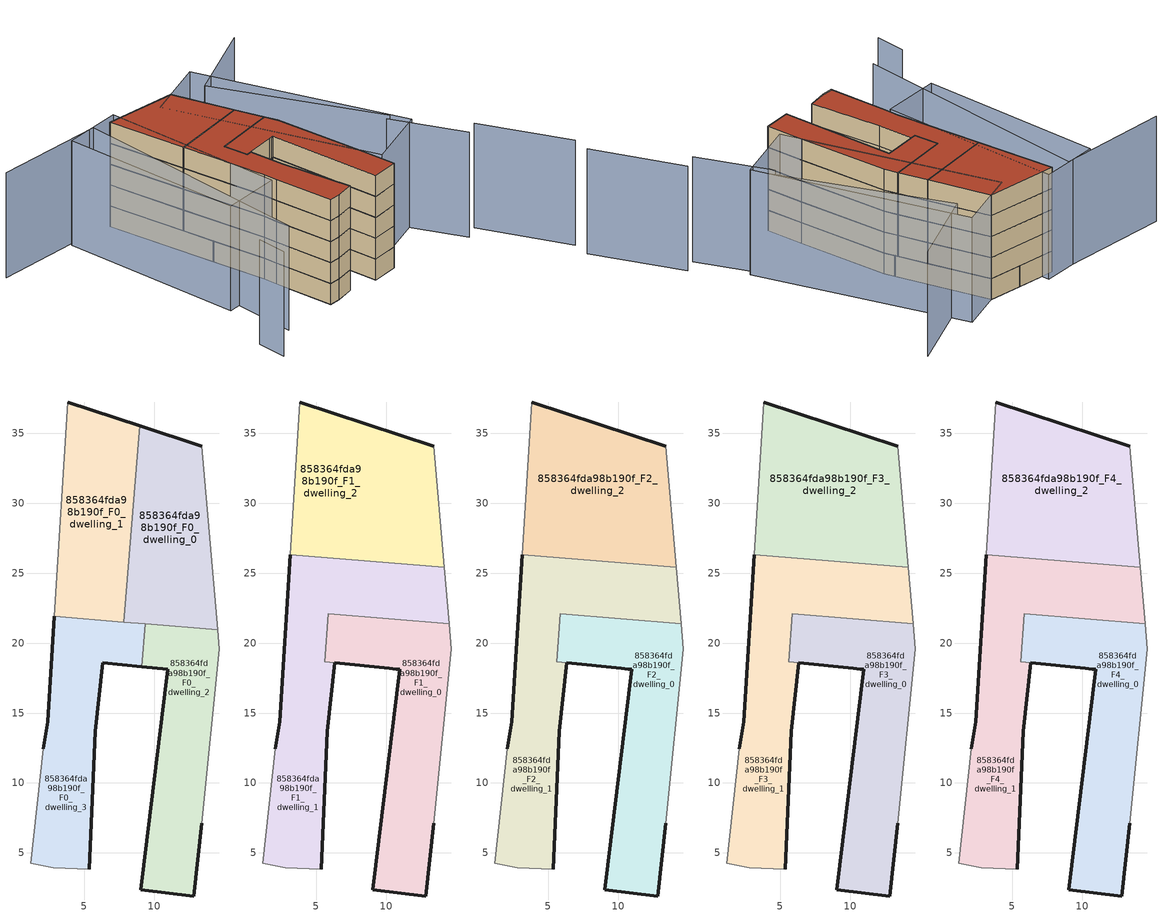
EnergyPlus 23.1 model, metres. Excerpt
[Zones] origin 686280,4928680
858364fda98b190f_F0_dwelling_0
 floor ground (EU_floor_Construction): 14.55,20.97 13.43,34.08 8.97,35.55 7.85,21.51 z0
 wall outside (EU_wall_Construction): 8.97,35.55 13.43,34.08 z0:3
 wall to 858364fda98b190f_F0_dwelling_1 (EU_wall_Construction): 7.85,21.51 8.97,35.55 z0:3
 wall adiabatic (EU_wall_Construction): 13.43,34.08 14.55,20.97 z0:3
 wall to 858364fda98b190f_F0_dwelling_2 (EU_wall_Construction): 14.55,20.97 9.38,21.39 z0:3
 wall to 858364fda98b190f_F0_dwelling_3 (EU_wall_Construction): 9.38,21.39 7.85,21.51 z0:3
858364fda98b190f_F0_dwelling_1
 floor ground (EU_floor_Construction): 7.85,21.51 8.97,35.55 3.82,37.25 2.86,21.91 z0
 wall outside (EU_wall_Construction): 3.82,37.25 8.97,35.55 z0:3
 wall adiabatic (EU_wall_Construction): 2.86,21.91 3.82,37.25 z0:3
 wall to 858364fda98b190f_F0_dwelling_3 (EU_wall_Construction): 7.85,21.51 2.86,21.91 z0:3
 ceiling adiabatic (EU_roof_Construction): 7.89,21.93 7.85,21.51 5.84,21.67 5.88,22.09 z3
858364fda98b190f_F0_dwelling_2
 floor ground (EU_floor_Construction): 12.83,1.91 13.43,7.11 14.67,19.56 14.55,20.97 9.38,21.39 9.13,18.31 10.98,18.12 9.05,2.35 z0
 wall outside (EU_wall_Construction): 13.43,7.11 12.83,1.91 9.05,2.35 10.98,18.12 9.13,18.31 z0:3
 wall to 858364fda98b190f_F0_dwelling_3 (EU_wall_Construction): 9.13,18.31 9.38,21.39 z0:3
 wall adiabatic (EU_wall_Construction): 14.55,20.97 14.67,19.56 13.43,7.11 z0:3
858364fda98b190f_F0_dwelling_3
 floor ground (EU_floor_Construction): 5.36,3.84 5.8,13.71 6.33,18.59 9.13,18.31 9.38,21.39 2.86,21.91 2.39,14.39 2.09,12.45 1.18,4.26 2.78,3.94 z0
 wall outside (EU_wall_Construction): 2.09,12.45 2.39,14.39 2.86,21.91 / 9.13,18.31 6.33,18.59 5.8,13.71 5.36,3.84 z0:3
 wall adiabatic (EU_wall_Construction): 5.36,3.84 2.78,3.94 1.18,4.26 2.09,12.45 z0:3
858364fda98b190f_F1_dwelling_0
 floor to 858364fda98b190f_F0_dwelling_2 (EU_floor_Construction): 12.83,1.91 13.43,7.11 14.67,19.56 14.55,20.97 9.38,21.39 9.13,18.31 10.22,18.2 10.74,18.14 10.98,18.12 9.05,2.35 z3
 floor to 858364fda98b190f_F0_dwelling_3 (EU_floor_Construction): 9.13,18.31 9.38,21.39 5.84,21.67 5.6,18.67 z3
 floor to 858364fda98b190f_F0_dwelling_0 (EU_floor_Construction): 14.55,20.97 14.51,21.4 7.89,21.93 7.85,21.51 z3
 floor adiabatic (EU_floor_Construction): 14.51,21.4 5.88,22.09 5.6,18.67 5.84,21.67 7.85,21.51 7.89,21.93 z3
 wall outside (EU_wall_Construction): 13.43,7.11 12.83,1.91 9.05,2.35 10.98,18.12 10.74,18.14 z3:6; 10.74,18.14,6 10.74,18.14,3 10.23,18.2,3 10.22,18.2,6
 wall adiabatic (EU_wall_Construction): 14.51,21.4 14.67,19.56 13.43,7.11 z3:6
 wall to 858364fda98b190f_F1_dwelling_1 (EU_wall_Construction): 10.22,18.2 5.6,18.67 5.88,22.09 14.51,21.4 z3:6; 10.22,18.2,6 10.23,18.2,3 10.22,18.2,3
858364fda98b190f_F1_dwelling_1
 floor to 858364fda98b190f_F0_dwelling_1 (EU_floor_Construction): 7.89,21.93 8.2,25.92 3.13,26.33 2.86,21.91 5.84,21.67 5.88,22.09 z3
 floor to 858364fda98b190f_F0_dwelling_3 (EU_floor_Construction): 5.36,3.84 5.8,13.71 6.33,18.59 9.13,18.31 5.6,18.67 5.84,21.67 2.86,21.91 2.39,14.39 2.09,12.45 1.18,4.26 2.78,3.94 z3
 floor to 858364fda98b190f_F0_dwelling_0 (EU_floor_Construction): 14.51,21.4 14.16,25.45 8.2,25.92 7.89,21.93 z3
 wall outside (EU_wall_Construction): 2.09,12.45 2.39,14.39 3.13,26.33 / 10.22,18.2 6.33,18.59 5.8,13.71 5.36,3.84 z3:6; 10.22,18.2,6 10.23,18.2,3 10.22,18.2,3
 wall adiabatic (EU_wall_Construction): 5.36,3.84 2.78,3.94 1.18,4.26 2.09,12.45 / 14.16,25.45 14.51,21.4 z3:6
 wall to 858364fda98b190f_F1_dwelling_2 (EU_wall_Construction): 3.13,26.33 14.16,25.45 z3:6
858364fda98b190f_F1_dwelling_2
 floor to 858364fda98b190f_F0_dwelling_0 (EU_floor_Construction): 14.16,25.45 13.43,34.08 8.97,35.55 8.2,25.92 z3
 floor to 858364fda98b190f_F0_dwelling_1 (EU_floor_Construction): 8.2,25.92 8.97,35.55 3.82,37.25 3.13,26.33 z3
 wall outside (EU_wall_Construction): 3.82,37.25 13.43,34.08 z3:6
 wall adiabatic (EU_wall_Construction): 3.13,26.33 3.82,37.25 / 13.43,34.08 14.16,25.45 z3:6
858364fda98b190f_F2_dwelling_0
 floor to 858364fda98b190f_F1_dwelling_0 (EU_floor_Construction): 12.83,1.91 13.43,7.11 14.67,19.56 14.51,21.4 5.88,22.09 5.6,18.67 10.22,18.2 10.74,18.14 10.98,18.12 9.05,2.35 z6
 wall outside (EU_wall_Construction): 13.43,7.11 12.83,1.91 9.05,2.35 10.98,18.12 10.74,18.14 z6:9; 10.74,18.14,9 10.74,18.14,6 10.23,18.2,6 10.22,18.2,9
 wall adiabatic (EU_wall_Construction): 14.51,21.4 14.67,19.56 13.43,7.11 z6:9
 wall to 858364fda98b190f_F2_dwelling_1 (EU_wall_Construction): 10.22,18.2 5.6,18.67 5.88,22.09 14.51,21.4 z6:9; 10.22,18.2,9 10.23,18.2,6 10.22,18.2,6
858364fda98b190f_F2_dwelling_1
 floor to 858364fda98b190f_F1_dwelling_1 (EU_floor_Construction): 5.36,3.84 5.8,13.71 6.33,18.59 10.22,18.2 5.6,18.67 5.88,22.09 14.51,21.4 14.16,25.45 3.13,26.33 2.39,14.39 2.09,12.45 1.18,4.26 2.78,3.94 z6
 wall outside (EU_wall_Construction): 2.09,12.45 2.39,14.39 3.13,26.33 / 10.22,18.2 6.33,18.59 5.8,13.71 5.36,3.84 z6:9; 10.22,18.2,9 10.23,18.2,6 10.22,18.2,6
 wall adiabatic (EU_wall_Construction): 5.36,3.84 2.78,3.94 1.18,4.26 2.09,12.45 / 14.16,25.45 14.51,21.4 z6:9
 wall to 858364fda98b190f_F2_dwelling_2 (EU_wall_Construction): 3.13,26.33 14.16,25.45 z6:9
858364fda98b190f_F2_dwelling_2
 floor to 858364fda98b190f_F1_dwelling_2 (EU_floor_Construction): 14.16,25.45 13.43,34.08 3.82,37.25 3.13,26.33 z6
 wall outside (EU_wall_Construction): 3.82,37.25 13.43,34.08 z6:9
 wall adiabatic (EU_wall_Construction): 3.13,26.33 3.82,37.25 / 13.43,34.08 14.16,25.45 z6:9
858364fda98b190f_F3_dwelling_0
 floor to 858364fda98b190f_F2_dwelling_0 (EU_floor_Construction): 12.83,1.91 13.43,7.11 14.67,19.56 14.51,21.4 5.88,22.09 5.6,18.67 10.22,18.2 10.74,18.14 10.98,18.12 9.05,2.35 z9
 wall outside (EU_wall_Construction): 13.43,7.11 12.83,1.91 9.05,2.35 10.98,18.12 10.74,18.14 z9:12; 10.74,18.14,12 10.74,18.14,9 10.23,18.2,9 10.22,18.2,12
 wall adiabatic (EU_wall_Construction): 14.51,21.4 14.67,19.56 13.43,7.11 z9:12
 wall to 858364fda98b190f_F3_dwelling_1 (EU_wall_Construction): 10.22,18.2 5.6,18.67 5.88,22.09 14.51,21.4 z9:12; 10.22,18.2,12 10.23,18.2,9 10.22,18.2,9
858364fda98b190f_F3_dwelling_1
 floor to 858364fda98b190f_F2_dwelling_1 (EU_floor_Construction): 5.36,3.84 5.8,13.71 6.33,18.59 10.22,18.2 5.6,18.67 5.88,22.09 14.51,21.4 14.16,25.45 3.13,26.33 2.39,14.39 2.09,12.45 1.18,4.26 2.78,3.94 z9
 wall outside (EU_wall_Construction): 2.09,12.45 2.39,14.39 3.13,26.33 / 10.22,18.2 6.33,18.59 5.8,13.71 5.36,3.84 z9:12; 10.22,18.2,12 10.23,18.2,9 10.22,18.2,9
 wall adiabatic (EU_wall_Construction): 5.36,3.84 2.78,3.94 1.18,4.26 2.09,12.45 / 14.16,25.45 14.51,21.4 z9:12
 wall to 858364fda98b190f_F3_dwelling_2 (EU_wall_Construction): 3.13,26.33 14.16,25.45 z9:12
858364fda98b190f_F3_dwelling_2
 floor to 858364fda98b190f_F2_dwelling_2 (EU_floor_Construction): 14.16,25.45 13.43,34.08 3.82,37.25 3.13,26.33 z9
 wall outside (EU_wall_Construction): 3.82,37.25 13.43,34.08 z9:12
 wall adiabatic (EU_wall_Construction): 3.13,26.33 3.82,37.25 / 13.43,34.08 14.16,25.45 z9:12
858364fda98b190f_F4_dwelling_0
 floor to 858364fda98b190f_F3_dwelling_0 (EU_floor_Construction): 12.83,1.91 13.43,7.11 14.67,19.56 14.51,21.4 5.88,22.09 5.6,18.67 10.22,18.2 10.74,18.14 10.98,18.12 9.05,2.35 z12
 wall outside (EU_wall_Construction): 13.43,7.11 12.83,1.91 9.05,2.35 10.98,18.12 10.74,18.14 z12:15; 10.74,18.14,15 10.74,18.14,12 10.23,18.2,12 10.22,18.2,15
 wall adiabatic (EU_wall_Construction): 14.51,21.4 14.67,19.56 13.43,7.11 z12:15
 wall to 858364fda98b190f_F4_dwelling_1 (EU_wall_Construction): 10.22,18.2 5.6,18.67 5.88,22.09 14.51,21.4 z12:15; 10.22,18.2,15 10.23,18.2,12 10.22,18.2,12
 roof outside (EU_roof_Construction): 14.51,21.4 14.67,19.56 13.43,7.11 12.83,1.91 9.05,2.35 10.98,18.12 10.74,18.14 10.22,18.2 5.6,18.67 5.88,22.09 z15
858364fda98b190f_F4_dwelling_1
 floor to 858364fda98b190f_F3_dwelling_1 (EU_floor_Construction): 5.36,3.84 5.8,13.71 6.33,18.59 10.22,18.2 5.6,18.67 5.88,22.09 14.51,21.4 14.16,25.45 3.13,26.33 2.39,14.39 2.09,12.45 1.18,4.26 2.78,3.94 z12
 wall outside (EU_wall_Construction): 2.09,12.45 2.39,14.39 3.13,26.33 / 10.22,18.2 6.33,18.59 5.8,13.71 5.36,3.84 z12:15; 10.22,18.2,15 10.23,18.2,12 10.22,18.2,12
 wall adiabatic (EU_wall_Construction): 5.36,3.84 2.78,3.94 1.18,4.26 2.09,12.45 / 14.16,25.45 14.51,21.4 z12:15
 wall to 858364fda98b190f_F4_dwelling_2 (EU_wall_Construction): 3.13,26.33 14.16,25.45 z12:15
 roof outside (EU_roof_Construction): 14.16,25.45 14.51,21.4 5.88,22.09 5.6,18.67 10.22,18.2 6.33,18.59 5.8,13.71 5.36,3.84 2.78,3.94 1.18,4.26 2.09,12.45 2.39,14.39 3.13,26.33 z15
858364fda98b190f_F4_dwelling_2
 floor to 858364fda98b190f_F3_dwelling_2 (EU_floor_Construction): 14.16,25.45 13.43,34.08 3.82,37.25 3.13,26.33 z12
 wall outside (EU_wall_Construction): 3.82,37.25 13.43,34.08 z12:15
 wall adiabatic (EU_wall_Construction): 3.13,26.33 3.82,37.25 / 13.43,34.08 14.16,25.45 z12:15
 roof outside (EU_roof_Construction): 13.43,34.08 14.16,25.45 3.13,26.33 3.82,37.25 z15
shading: 28.72,-14.64 26.11,-1.79 / 23.86,-2.42 21.61,8.05 / -11.53,6.98 -12.55,3.01 / 22.54,8.15 17.32,31.48 / 17.32,31.48 29.2,34.14 / -13.19,42.16 1.66,38.33 / 1.66,38.33 -6.79,5.6 / 19.35,34.82 23.03,5.31 / 23.03,5.31 13.8,4.16 / 13.8,4.16 10.11,33.67 / 10.11,33.67 19.35,34.82 / -6.29,14.16 -2.36,39.03 / -2.36,39.03 5.6,37.77 / 5.6,37.77 1.67,12.9 / 1.67,12.9 -6.29,14.16 z0:15
[Building]
EU S2 Campaign: North Axis=0; Terrain=City; Solar Distribution=FullExterior
[Site:Location]
Bologna: Latitude=44.5; Longitude=11.25; Time Zone=1; Elevation=37
[SizingPeriod:WeatherFileDays]
AnnualSizingPeriod: Begin Month=1; Begin Day of Month=1; End Month=12; End Day of Month=31; Day of Week for Start Day=Monday; Use Weather File Daylight Saving Period=No; Use Weather File Rain and Snow Indicators=No
[MATERIAL]
EU_InternalMass_Material: Roughness=MediumRough; Thickness=0.1; Conductivity=1; Density=1800; Specific Heat=900; Thermal Absorptance=0.9; Solar Absorptance=0.7; Visible Absorptance=0.7
[MATERIAL:NOMASS] Roughness=MediumRough; Thermal Absorptance=0.9; Solar Absorptance=0.7; Visible Absorptance=0.7
Name | Thermal Resistance
EU_wall_NoMass | 0.905828
EU_roof_NoMass | 0.37593
EU_floor_NoMass | 0.67114
[CONSTRUCTION]
EU_wall_Construction: EU_wall_NoMass
EU_roof_Construction: EU_roof_NoMass
EU_floor_Construction: EU_floor_NoMass
EU_InternalMass_Construction: EU_InternalMass_Material
[ZONE] Type=1; Multiplier=1; Ceiling Height=autocalculate; Floor Area=autocalculate; Part of Total Floor Area=Yes
Name | Volume
858364fda98b190f_F0_dwelling_0; 858364fda98b190f_F0_dwelling_1 | 226.944
858364fda98b190f_F1_dwelling_0; 858364fda98b190f_F2_dwelling_0; 858364fda98b190f_F3_dwelling_0; 858364fda98b190f_F4_dwelling_0 | 270.25
858364fda98b190f_F1_dwelling_1; 858364fda98b190f_F2_dwelling_1; 858364fda98b190f_F3_dwelling_1; 858364fda98b190f_F4_dwelling_1 | 334.903
858364fda98b190f_F0_dwelling_2 | 226.961
858364fda98b190f_F1_dwelling_2; 858364fda98b190f_F2_dwelling_2; 858364fda98b190f_F3_dwelling_2; 858364fda98b190f_F4_dwelling_2 | 302.598
858364fda98b190f_F0_dwelling_3 | 226.953
[INTERNALMASS] Construction=EU_InternalMass_Construction
Name | Zone or ZoneList | Surface Area
858364fda98b190f_F0_dwelling_0_EU_InternalMass | 858364fda98b190f_F0_dwelling_0 | 75.6478
858364fda98b190f_F0_dwelling_1_EU_InternalMass | 858364fda98b190f_F0_dwelling_1 | 75.6479
858364fda98b190f_F0_dwelling_2_EU_InternalMass | 858364fda98b190f_F0_dwelling_2 | 75.6537
858364fda98b190f_F0_dwelling_3_EU_InternalMass | 858364fda98b190f_F0_dwelling_3 | 75.6517
858364fda98b190f_F1_dwelling_0_EU_InternalMass | 858364fda98b190f_F1_dwelling_0 | 90.0836
858364fda98b190f_F1_dwelling_1_EU_InternalMass | 858364fda98b190f_F1_dwelling_1 | 111.647
858364fda98b190f_F1_dwelling_2_EU_InternalMass | 858364fda98b190f_F1_dwelling_2 | 100.867
858364fda98b190f_F2_dwelling_0_EU_InternalMass | 858364fda98b190f_F2_dwelling_0 | 90.0836
858364fda98b190f_F2_dwelling_1_EU_InternalMass | 858364fda98b190f_F2_dwelling_1 | 111.647
858364fda98b190f_F2_dwelling_2_EU_InternalMass | 858364fda98b190f_F2_dwelling_2 | 100.867
858364fda98b190f_F3_dwelling_0_EU_InternalMass | 858364fda98b190f_F3_dwelling_0 | 90.0836
858364fda98b190f_F3_dwelling_1_EU_InternalMass | 858364fda98b190f_F3_dwelling_1 | 111.647
858364fda98b190f_F3_dwelling_2_EU_InternalMass | 858364fda98b190f_F3_dwelling_2 | 100.867
858364fda98b190f_F4_dwelling_0_EU_InternalMass | 858364fda98b190f_F4_dwelling_0 | 90.0836
858364fda98b190f_F4_dwelling_1_EU_InternalMass | 858364fda98b190f_F4_dwelling_1 | 111.647
858364fda98b190f_F4_dwelling_2_EU_InternalMass | 858364fda98b190f_F4_dwelling_2 | 100.867
[OTHEREQUIPMENT] Fuel Type=Electricity; Design Level Calculation Method=Watts/Area; Power per Zone Floor Area=1; Fraction Latent=0; Fraction Radiant=0; Fraction Lost=0; Carbon Dioxide Generation Rate=0; EndUse Subcategory=EU_Step8_InternalGains
Name | Zone or ZoneList or Space or SpaceList | Schedule
EU_Step8_InternalGain_858364fda98b190f_F0_dwelling_0_f000 | 858364fda98b190f_F0_dwelling_0 | EU_Step8_GainSchedule_858364fda98b190f_F0_dwelling_0_f000
EU_Step8_InternalGain_858364fda98b190f_F0_dwelling_1_f000 | 858364fda98b190f_F0_dwelling_1 | EU_Step8_GainSchedule_858364fda98b190f_F0_dwelling_1_f000
EU_Step8_InternalGain_858364fda98b190f_F0_dwelling_2_f000 | 858364fda98b190f_F0_dwelling_2 | EU_Step8_GainSchedule_858364fda98b190f_F0_dwelling_2_f000
EU_Step8_InternalGain_858364fda98b190f_F0_dwelling_3_f000 | 858364fda98b190f_F0_dwelling_3 | EU_Step8_GainSchedule_858364fda98b190f_F0_dwelling_3_f000
EU_Step8_InternalGain_858364fda98b190f_F1_dwelling_0_f000 | 858364fda98b190f_F1_dwelling_0 | EU_Step8_GainSchedule_858364fda98b190f_F1_dwelling_0_f000
EU_Step8_InternalGain_858364fda98b190f_F1_dwelling_1_f000 | 858364fda98b190f_F1_dwelling_1 | EU_Step8_GainSchedule_858364fda98b190f_F1_dwelling_1_f000
EU_Step8_InternalGain_858364fda98b190f_F1_dwelling_2_f000 | 858364fda98b190f_F1_dwelling_2 | EU_Step8_GainSchedule_858364fda98b190f_F1_dwelling_2_f000
EU_Step8_InternalGain_858364fda98b190f_F2_dwelling_0_f000 | 858364fda98b190f_F2_dwelling_0 | EU_Step8_GainSchedule_858364fda98b190f_F2_dwelling_0_f000
EU_Step8_InternalGain_858364fda98b190f_F2_dwelling_1_f000 | 858364fda98b190f_F2_dwelling_1 | EU_Step8_GainSchedule_858364fda98b190f_F2_dwelling_1_f000
EU_Step8_InternalGain_858364fda98b190f_F2_dwelling_2_f000 | 858364fda98b190f_F2_dwelling_2 | EU_Step8_GainSchedule_858364fda98b190f_F2_dwelling_2_f000
EU_Step8_InternalGain_858364fda98b190f_F3_dwelling_0_f000 | 858364fda98b190f_F3_dwelling_0 | EU_Step8_GainSchedule_858364fda98b190f_F3_dwelling_0_f000
EU_Step8_InternalGain_858364fda98b190f_F3_dwelling_1_f000 | 858364fda98b190f_F3_dwelling_1 | EU_Step8_GainSchedule_858364fda98b190f_F3_dwelling_1_f000
EU_Step8_InternalGain_858364fda98b190f_F3_dwelling_2_f000 | 858364fda98b190f_F3_dwelling_2 | EU_Step8_GainSchedule_858364fda98b190f_F3_dwelling_2_f000
EU_Step8_InternalGain_858364fda98b190f_F4_dwelling_0_f000 | 858364fda98b190f_F4_dwelling_0 | EU_Step8_GainSchedule_858364fda98b190f_F4_dwelling_0_f000
EU_Step8_InternalGain_858364fda98b190f_F4_dwelling_1_f000 | 858364fda98b190f_F4_dwelling_1 | EU_Step8_GainSchedule_858364fda98b190f_F4_dwelling_1_f000
EU_Step8_InternalGain_858364fda98b190f_F4_dwelling_2_f000 | 858364fda98b190f_F4_dwelling_2 | EU_Step8_GainSchedule_858364fda98b190f_F4_dwelling_2_f000
[ZONEVENTILATION:DESIGNFLOWRATE] Schedule=EU_AlwaysOn; Design Flow Rate Calculation Method=AirChanges/Hour; Air Changes per Hour=0.73129; Ventilation Type=Natural; Fan Pressure Rise=0; Fan Total Efficiency=1; Constant Term Coefficient=1; Temperature Term Coefficient=0; Velocity Term Coefficient=0; Velocity Squared Term Coefficient=0; Minimum Indoor Temperature=-100; Maximum Indoor Temperature=100; Delta Temperature=-100; Minimum Outdoor Temperature=-100; Maximum Outdoor Temperature=100; Maximum Wind Speed=40
Name | Zone or ZoneList or Space or SpaceList
EU_ConstantAir_858364fda98b190f_F0_dwelling_0 | 858364fda98b190f_F0_dwelling_0
EU_ConstantAir_858364fda98b190f_F0_dwelling_1 | 858364fda98b190f_F0_dwelling_1
EU_ConstantAir_858364fda98b190f_F0_dwelling_2 | 858364fda98b190f_F0_dwelling_2
EU_ConstantAir_858364fda98b190f_F0_dwelling_3 | 858364fda98b190f_F0_dwelling_3
EU_ConstantAir_858364fda98b190f_F1_dwelling_0 | 858364fda98b190f_F1_dwelling_0
EU_ConstantAir_858364fda98b190f_F1_dwelling_1 | 858364fda98b190f_F1_dwelling_1
EU_ConstantAir_858364fda98b190f_F1_dwelling_2 | 858364fda98b190f_F1_dwelling_2
EU_ConstantAir_858364fda98b190f_F2_dwelling_0 | 858364fda98b190f_F2_dwelling_0
EU_ConstantAir_858364fda98b190f_F2_dwelling_1 | 858364fda98b190f_F2_dwelling_1
EU_ConstantAir_858364fda98b190f_F2_dwelling_2 | 858364fda98b190f_F2_dwelling_2
EU_ConstantAir_858364fda98b190f_F3_dwelling_0 | 858364fda98b190f_F3_dwelling_0
EU_ConstantAir_858364fda98b190f_F3_dwelling_1 | 858364fda98b190f_F3_dwelling_1
EU_ConstantAir_858364fda98b190f_F3_dwelling_2 | 858364fda98b190f_F3_dwelling_2
EU_ConstantAir_858364fda98b190f_F4_dwelling_0 | 858364fda98b190f_F4_dwelling_0
EU_ConstantAir_858364fda98b190f_F4_dwelling_1 | 858364fda98b190f_F4_dwelling_1
EU_ConstantAir_858364fda98b190f_F4_dwelling_2 | 858364fda98b190f_F4_dwelling_2
[HVACTEMPLATE:THERMOSTAT] Constant Heating Setpoint=20; Constant Cooling Setpoint=50
EU_HeatOnly_858364fda98b190f_F0_dwelling_0; EU_HeatOnly_858364fda98b190f_F0_dwelling_1; EU_HeatOnly_858364fda98b190f_F0_dwelling_2; EU_HeatOnly_858364fda98b190f_F0_dwelling_3; EU_HeatOnly_858364fda98b190f_F1_dwelling_0; EU_HeatOnly_858364fda98b190f_F1_dwelling_1; EU_HeatOnly_858364fda98b190f_F1_dwelling_2; EU_HeatOnly_858364fda98b190f_F2_dwelling_0; EU_HeatOnly_858364fda98b190f_F2_dwelling_1; EU_HeatOnly_858364fda98b190f_F2_dwelling_2; EU_HeatOnly_858364fda98b190f_F3_dwelling_0; EU_HeatOnly_858364fda98b190f_F3_dwelling_1; EU_HeatOnly_858364fda98b190f_F3_dwelling_2; EU_HeatOnly_858364fda98b190f_F4_dwelling_0; EU_HeatOnly_858364fda98b190f_F4_dwelling_1; EU_HeatOnly_858364fda98b190f_F4_dwelling_2
[HVACTEMPLATE:ZONE:IDEALLOADSAIRSYSTEM] System Availability Schedule=EU_AlwaysOn; Maximum Heating Supply Air Temperature=50; Minimum Cooling Supply Air Temperature=13; Maximum Heating Supply Air Humidity Ratio=0.0156; Minimum Cooling Supply Air Humidity Ratio=0.0077; Heating Limit=NoLimit; Cooling Limit=NoLimit; Heating Availability Schedule=EU_AlwaysOn; Cooling Availability Schedule=EU_CoolingOff; Dehumidification Control Type=ConstantSensibleHeatRatio; Cooling Sensible Heat Ratio=0.7; Dehumidification Setpoint=60; Humidification Control Type=None; Humidification Setpoint=30; Outdoor Air Method=None; Outdoor Air Flow Rate per Person=0.00944; Outdoor Air Flow Rate per Zone Floor Area=0; Outdoor Air Flow Rate per Zone=0; Demand Controlled Ventilation Type=None; Outdoor Air Economizer Type=NoEconomizer; Heat Recovery Type=None; Sensible Heat Recovery Effectiveness=0.7; Latent Heat Recovery Effectiveness=0.65
Name | Template Thermostat
858364fda98b190f_F0_dwelling_0 | EU_HeatOnly_858364fda98b190f_F0_dwelling_0
858364fda98b190f_F0_dwelling_1 | EU_HeatOnly_858364fda98b190f_F0_dwelling_1
858364fda98b190f_F0_dwelling_2 | EU_HeatOnly_858364fda98b190f_F0_dwelling_2
858364fda98b190f_F0_dwelling_3 | EU_HeatOnly_858364fda98b190f_F0_dwelling_3
858364fda98b190f_F1_dwelling_0 | EU_HeatOnly_858364fda98b190f_F1_dwelling_0
858364fda98b190f_F1_dwelling_1 | EU_HeatOnly_858364fda98b190f_F1_dwelling_1
858364fda98b190f_F1_dwelling_2 | EU_HeatOnly_858364fda98b190f_F1_dwelling_2
858364fda98b190f_F2_dwelling_0 | EU_HeatOnly_858364fda98b190f_F2_dwelling_0
858364fda98b190f_F2_dwelling_1 | EU_HeatOnly_858364fda98b190f_F2_dwelling_1
858364fda98b190f_F2_dwelling_2 | EU_HeatOnly_858364fda98b190f_F2_dwelling_2
858364fda98b190f_F3_dwelling_0 | EU_HeatOnly_858364fda98b190f_F3_dwelling_0
858364fda98b190f_F3_dwelling_1 | EU_HeatOnly_858364fda98b190f_F3_dwelling_1
858364fda98b190f_F3_dwelling_2 | EU_HeatOnly_858364fda98b190f_F3_dwelling_2
858364fda98b190f_F4_dwelling_0 | EU_HeatOnly_858364fda98b190f_F4_dwelling_0
858364fda98b190f_F4_dwelling_1 | EU_HeatOnly_858364fda98b190f_F4_dwelling_1
858364fda98b190f_F4_dwelling_2 | EU_HeatOnly_858364fda98b190f_F4_dwelling_2
[SIZING:ZONE] Zone Cooling Design Supply Air Temperature Input Method=SupplyAirTemperature; Zone Cooling Design Supply Air Temperature=13; Zone Heating Design Supply Air Temperature Input Method=SupplyAirTemperature; Zone Heating Design Supply Air Temperature=50; Zone Cooling Design Supply Air Humidity Ratio=0.008; Zone Heating Design Supply Air Humidity Ratio=0.008; Cooling Design Air Flow Method=DesignDay; Cooling Design Air Flow Rate=0; Cooling Minimum Air Flow per Zone Floor Area=0.000762; Cooling Minimum Air Flow=0; Cooling Minimum Air Flow Fraction=0.2; Heating Design Air Flow Method=DesignDay; Heating Design Air Flow Rate=0; Heating Maximum Air Flow per Zone Floor Area=0.002032; Heating Maximum Air Flow=0.141576; Heating Maximum Air Flow Fraction=0.3; Account for Dedicated Outdoor Air System=No; Dedicated Outdoor Air System Control Strategy=NeutralSupplyAir; Dedicated Outdoor Air Low Setpoint Temperature for Design=autosize; Dedicated Outdoor Air High Setpoint Temperature for Design=autosize; Zone Load Sizing Method=Sensible Load Only No Latent Load; Zone Latent Cooling Design Supply Air Humidity Ratio Input Method=HumidityRatioDifference; Zone Cooling Design Supply Air Humidity Ratio Difference=0.005; Zone Latent Heating Design Supply Air Humidity Ratio Input Method=HumidityRatioDifference; Zone Humidification Design Supply Air Humidity Ratio Difference=0.005
858364fda98b190f_F0_dwelling_0; 858364fda98b190f_F0_dwelling_1; 858364fda98b190f_F0_dwelling_2; 858364fda98b190f_F0_dwelling_3; 858364fda98b190f_F1_dwelling_0; 858364fda98b190f_F1_dwelling_1; 858364fda98b190f_F1_dwelling_2; 858364fda98b190f_F2_dwelling_0; 858364fda98b190f_F2_dwelling_1; 858364fda98b190f_F2_dwelling_2; 858364fda98b190f_F3_dwelling_0; 858364fda98b190f_F3_dwelling_1; 858364fda98b190f_F3_dwelling_2; 858364fda98b190f_F4_dwelling_0; 858364fda98b190f_F4_dwelling_1; 858364fda98b190f_F4_dwelling_2
[SCHEDULE:CONSTANT]
Name | Hourly Value
EU_AlwaysOn | 1
EU_CoolingOff | 0
[SCHEDULE:FILE] Column Number=1; Rows to Skip at Top=0; Number of Hours of Data=8760; Column Separator=Comma; Interpolate to Timestep=No; Minutes per Item=60; Adjust Schedule for Daylight Savings=Yes
Name | File
EU_Step8_GainSchedule_858364fda98b190f_F0_dwelling_0_f000 | ../../schedules/858364fda98b190f/858364fda98b190f_F0_dwelling_0_f000_gain.csv
EU_Step8_GainSchedule_858364fda98b190f_F0_dwelling_1_f000 | ../../schedules/858364fda98b190f/858364fda98b190f_F0_dwelling_1_f000_gain.csv
EU_Step8_GainSchedule_858364fda98b190f_F0_dwelling_2_f000 | ../../schedules/858364fda98b190f/858364fda98b190f_F0_dwelling_2_f000_gain.csv
EU_Step8_GainSchedule_858364fda98b190f_F0_dwelling_3_f000 | ../../schedules/858364fda98b190f/858364fda98b190f_F0_dwelling_3_f000_gain.csv
EU_Step8_GainSchedule_858364fda98b190f_F1_dwelling_0_f000 | ../../schedules/858364fda98b190f/858364fda98b190f_F1_dwelling_0_f000_gain.csv
EU_Step8_GainSchedule_858364fda98b190f_F1_dwelling_1_f000 | ../../schedules/858364fda98b190f/858364fda98b190f_F1_dwelling_1_f000_gain.csv
EU_Step8_GainSchedule_858364fda98b190f_F1_dwelling_2_f000 | ../../schedules/858364fda98b190f/858364fda98b190f_F1_dwelling_2_f000_gain.csv
EU_Step8_GainSchedule_858364fda98b190f_F2_dwelling_0_f000 | ../../schedules/858364fda98b190f/858364fda98b190f_F2_dwelling_0_f000_gain.csv
EU_Step8_GainSchedule_858364fda98b190f_F2_dwelling_1_f000 | ../../schedules/858364fda98b190f/858364fda98b190f_F2_dwelling_1_f000_gain.csv
EU_Step8_GainSchedule_858364fda98b190f_F2_dwelling_2_f000 | ../../schedules/858364fda98b190f/858364fda98b190f_F2_dwelling_2_f000_gain.csv
EU_Step8_GainSchedule_858364fda98b190f_F3_dwelling_0_f000 | ../../schedules/858364fda98b190f/858364fda98b190f_F3_dwelling_0_f000_gain.csv
EU_Step8_GainSchedule_858364fda98b190f_F3_dwelling_1_f000 | ../../schedules/858364fda98b190f/858364fda98b190f_F3_dwelling_1_f000_gain.csv
EU_Step8_GainSchedule_858364fda98b190f_F3_dwelling_2_f000 | ../../schedules/858364fda98b190f/858364fda98b190f_F3_dwelling_2_f000_gain.csv
EU_Step8_GainSchedule_858364fda98b190f_F4_dwelling_0_f000 | ../../schedules/858364fda98b190f/858364fda98b190f_F4_dwelling_0_f000_gain.csv
EU_Step8_GainSchedule_858364fda98b190f_F4_dwelling_1_f000 | ../../schedules/858364fda98b190f/858364fda98b190f_F4_dwelling_1_f000_gain.csv
EU_Step8_GainSchedule_858364fda98b190f_F4_dwelling_2_f000 | ../../schedules/858364fda98b190f/858364fda98b190f_F4_dwelling_2_f000_gain.csv
